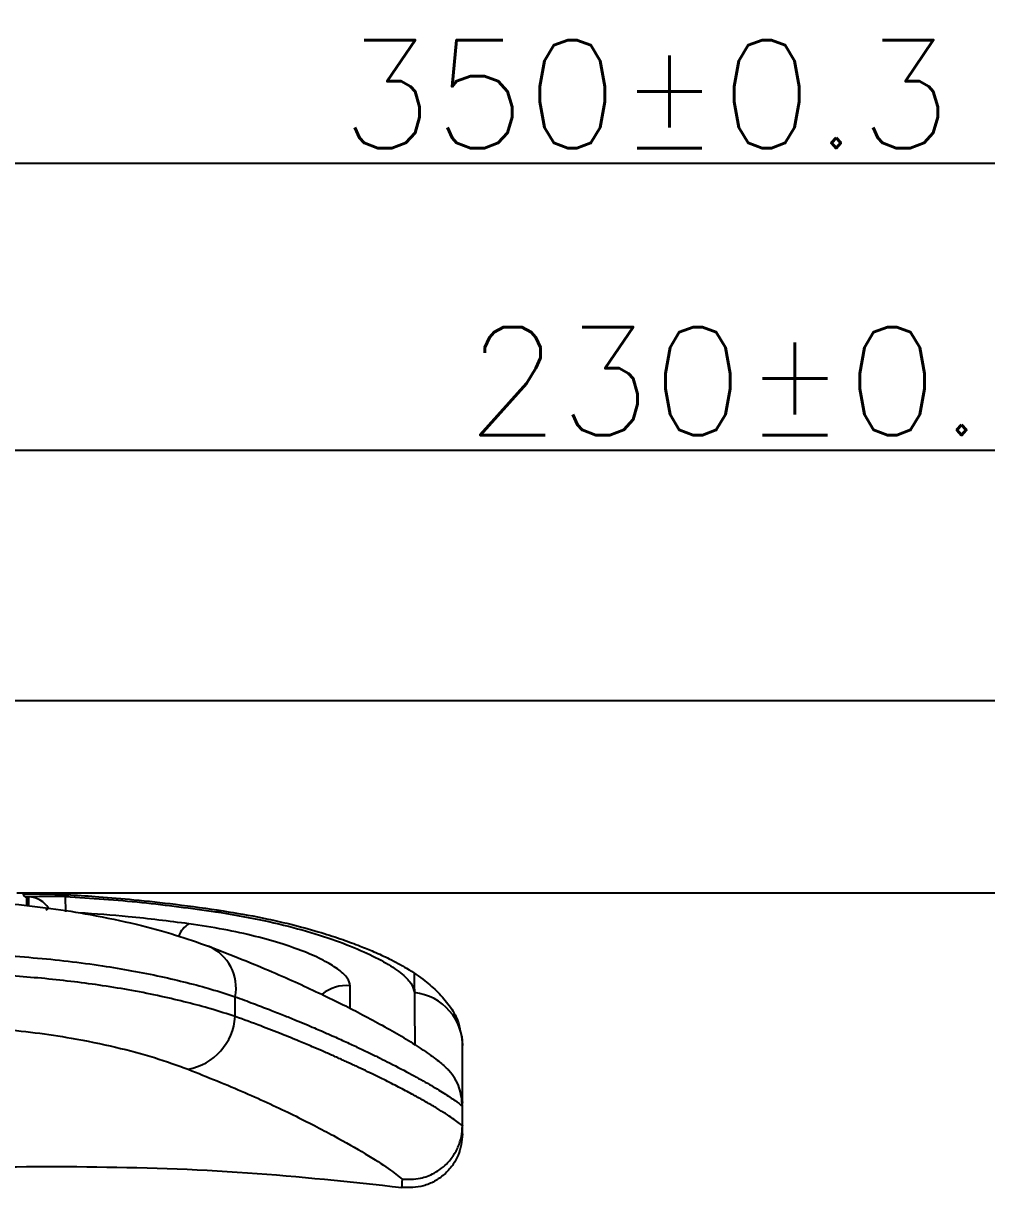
# Model space of a CAD drawing. Header units: inches. Extents: x 222 to 1062, y 91 to 685.
# Drawn here: x 756.7 to 819.1, y 494.5 to 570 of the extents above; entities that cross this region are included whole.
import ezdxf

# ---------------------------------------------------------------- set-up
doc = ezdxf.new("R2010")
doc.units = ezdxf.units.IN
doc.header["$MEASUREMENT"] = 0
doc.layers.get('0').update_dxf_attribs({"lineweight": 13})
doc.layers.get('Defpoints').update_dxf_attribs({"color": 3})
doc.layers.add('윤곽선', color=7, linetype='Continuous', lineweight=9)
doc.styles.get("Standard").update_dxf_attribs({"font": 'romans.shx', "bigfont": 'ghs.shx'})
doc.dimstyles.new('2-1사본 Standard', dxfattribs={"dimtxt": 2.5, "dimasz": 3, "dimexe": 1, "dimexo": 1, "dimgap": 1, "dimtad": 1, "dimdec": 1, "dimlfac": 2, "dimdsep": 46, "dimtxsty": 'Standard', "dimcen": 0.09, "dimclrd": 1, "dimclre": 1, "dimclrt": 2, "dimadec": 0, "dimazin": 0, "dimtfac": 1, "dimtdec": 1, "dimtmove": 0, "dimatfit": 3, "dimfxl": 0, "dimtolj": 1, "dimtzin": 0, "dimarcsym": 0})

# ---------------------------------------------------------------- blocks, each defined once
blk = doc.blocks.new('*D7')
at = {"layer": 'Defpoints', "color": 0}
for p in [(746.66, 542.291), (746.66, 525.93), (861.66, 525.93)]:
    blk.add_point(p, dxfattribs=at)
at = {"layer": '윤곽선', "color": 1, "lineweight": -2}
for p, q in [((746.66, 526.93), (746.66, 543.291)), ((861.66, 526.93), (861.66, 543.291)), ((858.66, 542.291), (749.66, 542.291))]:
    blk.add_line(p, q, dxfattribs=at)
at = {"layer": '윤곽선', "color": 1}
for points in [[(749.66, 542.791), (749.66, 541.791), (746.66, 542.291)], [(858.66, 541.791), (858.66, 542.791), (861.66, 542.291)]]:
    blk.add_solid(points, dxfattribs=at)
at = {"layer": '윤곽선', "color": 2, "insert": (805.215, 546.791), "char_height": 7, "attachment_point": 5}
blk.add_mtext('\\A1;230{\\Fromans,whtgtxt|c129;%%P0.2}', dxfattribs=at)
blk = doc.blocks.new('*D8')
at = {"layer": 'Defpoints', "color": 0}
for p in [(716.635, 560.896), (891.635, 526.589), (716.635, 522.865)]:
    blk.add_point(p, dxfattribs=at)
at = {"layer": '윤곽선', "color": 1, "lineweight": -2}
for p, q in [((716.635, 523.865), (716.635, 561.896)), ((891.635, 527.589), (891.635, 561.896)), ((888.635, 560.896), (719.635, 560.896))]:
    blk.add_line(p, q, dxfattribs=at)
at = {"layer": '윤곽선', "color": 1}
for points in [[(719.635, 561.396), (719.635, 560.396), (716.635, 560.896)], [(888.635, 560.396), (888.635, 561.396), (891.635, 560.896)]]:
    blk.add_solid(points, dxfattribs=at)
at = {"layer": '윤곽선', "color": 2, "insert": (797.083, 565.396), "char_height": 7, "attachment_point": 5}
blk.add_mtext('\\A1;350{\\Fromans,whtgtxt|c129;%%P0.3}', dxfattribs=at)

msp = doc.modelspace()

# ---------------------------------------------------------------- linework, layer by layer
at = {"color": 7, "linetype": 'Continuous', "lineweight": 25}
for p, q in [((724.635, 526.089), (891.635, 526.089)), ((891.635, 513.589), (756.26, 513.589)), ((891.635, 513.589), (756.26, 513.589)), ((756.715, 513.535), (759.754, 513.48)), ((756.715, 513.535), (759.754, 513.48)), ((757.036, 513.339), (756.91, 513.339)), ((757.036, 513.339), (756.91, 513.339)), ((759.441, 512.378), (759.422, 513.378)), ((759.441, 512.378), (759.422, 513.378)), ((770.425, 505.589), (770.425, 506.87)), ((770.425, 505.589), (770.425, 506.87)), ((785.108, 504.305), (785.16, 503.716)), ((785.108, 504.305), (785.16, 503.716)), ((785.16, 498.516), (785.16, 499.758)), ((785.16, 498.516), (785.16, 499.758)), ((781.236, 494.563), (781.236, 494.565)), ((781.236, 494.563), (781.236, 494.565))]:
    msp.add_line(p, q, dxfattribs=at)
at = {"color": 8, "linetype": 'Continuous', "lineweight": 25}
for p, q in [((756.824, 513.399), (759.422, 513.378)), ((756.824, 513.399), (759.422, 513.378)), ((756.91, 512.777), (756.91, 513.339)), ((756.91, 512.777), (756.91, 513.339)), ((757.036, 513.339), (757.036, 512.762)), ((757.036, 513.339), (757.036, 512.762)), ((777.887, 506.116), (777.878, 507.587)), ((777.887, 506.116), (777.878, 507.587))]:
    msp.add_line(p, q, dxfattribs=at)
at = {"color": 8, "linetype": 'Continuous', "lineweight": 25, "flags": 128}
for points in [[(759.422, 513.378), (759.651, 513.49), (759.755, 513.48)], [(759.422, 513.378), (759.651, 513.49), (759.755, 513.48)], [(758.335, 512.589), (758.322, 512.582), (758.285, 512.561), (758.225, 512.526), (758.154, 512.484)], [(758.335, 512.589), (758.322, 512.582), (758.285, 512.561), (758.225, 512.526), (758.154, 512.484)], [(769.156, 512.385), (769.492, 512.463), (769.651, 512.439)], [(769.156, 512.385), (769.492, 512.463), (769.651, 512.439)]]:
    msp.add_lwpolyline(points, dxfattribs=at)
at = {"color": 7, "linetype": 'Continuous', "lineweight": 25}
for centre, radius, start, end in [((756.91, 513.589), 0.25, 180, 270), ((756.91, 513.589), 0.25, 180, 270), ((757.036, 511.839), 1.5, 30, 90), ((757.036, 511.839), 1.5, 30, 90), ((766.7, 505.845), 3.734, 280.33732, 356.07901), ((766.7, 505.845), 3.734, 280.33732, 356.07901)]:
    msp.add_arc(centre, radius, start, end, dxfattribs=at)
at = {"color": 8, "linetype": 'Continuous', "lineweight": 25}
for centre, radius, start, end in [((768.297, 510.192), 1.656, 121.75659, 157.79304), ((768.297, 510.192), 1.656, 121.75659, 157.79304), ((767.531, 507.438), 2.948, 348.87991, 66.60871), ((767.531, 507.438), 2.948, 348.87991, 66.60871), ((777.659, 505.069), 2.528, 85.01803, 128.99954), ((777.659, 505.069), 2.528, 85.01803, 128.99954), ((781.693, 503.682), 3.472, 357.04261, 84.24235), ((781.693, 503.682), 3.472, 357.04261, 84.24235)]:
    msp.add_arc(centre, radius, start, end, dxfattribs=at)
at = {"color": 7, "linetype": 'Continuous', "lineweight": 25}
for points, knots in [([(759.754, 513.48), (760.363, 513.441), (761.739, 513.355), (764.009, 513.156), (766.714, 512.863), (768.621, 512.588), (769.65, 512.439)], [0, 0, 0, 0, 0.180164, 0.406784, 0.679905, 1, 1, 1, 1]), ([(759.754, 513.48), (760.363, 513.441), (761.739, 513.355), (764.009, 513.156), (766.714, 512.863), (768.621, 512.588), (769.65, 512.439)], [0, 0, 0, 0, 0.180164, 0.406784, 0.679905, 1, 1, 1, 1]), ([(749.442, 513.177), (750.531, 513.165), (752.669, 513.143), (755.683, 512.932), (758.471, 512.619), (761.279, 512.174), (764.01, 511.595), (766.591, 510.894), (768.007, 510.391), (768.701, 510.145)], [0, 0, 0, 0, 0.139795, 0.274493, 0.405573, 0.53319, 0.695634, 0.850765, 1, 1, 1, 1]), ([(749.442, 513.177), (750.531, 513.165), (752.669, 513.143), (755.683, 512.932), (758.471, 512.619), (761.279, 512.174), (764.01, 511.595), (766.591, 510.894), (768.007, 510.391), (768.701, 510.145)], [0, 0, 0, 0, 0.139795, 0.274493, 0.405573, 0.53319, 0.695634, 0.850765, 1, 1, 1, 1]), ([(759.422, 513.378), (761.083, 513.265), (764.401, 513.04), (767.572, 512.603), (769.156, 512.385)], [0, 0, 0, 0, 0.50035, 1, 1, 1, 1]), ([(759.422, 513.378), (761.083, 513.265), (764.401, 513.04), (767.572, 512.603), (769.156, 512.385)], [0, 0, 0, 0, 0.50035, 1, 1, 1, 1]), ([(769.156, 512.385), (770.108, 512.227), (771.998, 511.913), (774.517, 511.296), (776.736, 510.612), (778.61, 509.883), (780.113, 509.14), (781.203, 508.416), (781.906, 507.731), (781.996, 507.335), (782.041, 507.137), (782.041, 507.137), (782.041, 507.137), (782.041, 507.137), (782.041, 507.137), (782.041, 507.137), (782.041, 507.137)], [0, 0, 0, 0, 0.127579, 0.253453, 0.379062, 0.504281, 0.628388, 0.753016, 0.876366, 1, 1, 1, 1, 1, 1, 1.000011, 1.000011, 1.000011, 1.000011]), ([(769.156, 512.385), (770.108, 512.227), (771.998, 511.913), (774.517, 511.296), (776.736, 510.612), (778.61, 509.883), (780.113, 509.14), (781.203, 508.416), (781.906, 507.731), (781.996, 507.335), (782.041, 507.137), (782.041, 507.137), (782.041, 507.137), (782.041, 507.137), (782.041, 507.137), (782.041, 507.137), (782.041, 507.137)], [0, 0, 0, 0, 0.127579, 0.253453, 0.379062, 0.504281, 0.628388, 0.753016, 0.876366, 1, 1, 1, 1, 1, 1, 1.000011, 1.000011, 1.000011, 1.000011]), ([(769.65, 512.439), (770.505, 512.295), (772.123, 512.023), (774.224, 511.532), (775.958, 511.052), (777.358, 510.597), (778.486, 510.181), (779.454, 509.784), (780.483, 509.309), (781.622, 508.689), (782.69, 507.962), (783.618, 507.149), (784.349, 506.286), (784.862, 505.426), (784.973, 504.876), (785.02, 504.644), (785.02, 504.644), (785.02, 504.644), (785.02, 504.644), (785.055, 504.475), (785.089, 504.306), (785.123, 504.137)], [0, 0, 0, 0, 0.10661, 0.201691, 0.285901, 0.360065, 0.423935, 0.47869, 0.539837, 0.61249, 0.697847, 0.770301, 0.849618, 0.936234, 1, 1, 1, 1, 1, 1, 1.046231, 1.046231, 1.046231, 1.046231]), ([(769.65, 512.439), (770.505, 512.295), (772.123, 512.023), (774.224, 511.532), (775.958, 511.052), (777.358, 510.597), (778.486, 510.181), (779.454, 509.784), (780.483, 509.309), (781.622, 508.689), (782.69, 507.962), (783.618, 507.149), (784.349, 506.286), (784.862, 505.426), (784.973, 504.876), (785.02, 504.644), (785.02, 504.644), (785.02, 504.644), (785.02, 504.644), (785.055, 504.475), (785.089, 504.306), (785.123, 504.137)], [0, 0, 0, 0, 0.10661, 0.201691, 0.285901, 0.360065, 0.423935, 0.47869, 0.539837, 0.61249, 0.697847, 0.770301, 0.849618, 0.936234, 1, 1, 1, 1, 1, 1, 1.046231, 1.046231, 1.046231, 1.046231]), ([(777.878, 507.587), (777.841, 507.748), (777.767, 508.069), (777.199, 508.606), (776.311, 509.165), (775.093, 509.731), (773.569, 510.282), (771.764, 510.793), (769.721, 511.252), (768.192, 511.484), (767.425, 511.6)], [0, 0, 0, 0, 0.1248395, 0.2488304, 0.3731384, 0.4979321, 0.6225087, 0.7484077, 0.8737949, 1, 1, 1, 1]), ([(777.878, 507.587), (777.841, 507.748), (777.767, 508.069), (777.199, 508.606), (776.311, 509.165), (775.093, 509.731), (773.569, 510.282), (771.764, 510.793), (769.721, 511.252), (768.192, 511.484), (767.425, 511.6)], [0, 0, 0, 0, 0.1248395, 0.2488304, 0.3731384, 0.4979321, 0.6225087, 0.7484077, 0.8737949, 1, 1, 1, 1]), ([(750.371, 509.684), (751.149, 509.68), (752.726, 509.672), (755.05, 509.573), (757.362, 509.412), (759.639, 509.181), (761.77, 508.895), (763.773, 508.56), (765.601, 508.194), (767.31, 507.791), (768.938, 507.351), (769.91, 507.036), (770.425, 506.87)], [0, 0, 0, 0, 0.094623, 0.191844, 0.291727, 0.394335, 0.499722, 0.594764, 0.695997, 0.793055, 0.890428, 1, 1, 1, 1]), ([(750.371, 509.684), (751.149, 509.68), (752.726, 509.672), (755.05, 509.573), (757.362, 509.412), (759.639, 509.181), (761.77, 508.895), (763.773, 508.56), (765.601, 508.194), (767.31, 507.791), (768.938, 507.351), (769.91, 507.036), (770.425, 506.87)], [0, 0, 0, 0, 0.094623, 0.191844, 0.291727, 0.394335, 0.499722, 0.594764, 0.695997, 0.793055, 0.890428, 1, 1, 1, 1]), ([(768.701, 510.145), (769.44, 509.861), (770.882, 509.308), (772.806, 508.502), (774.508, 507.751), (776.037, 507.038), (777.422, 506.36), (778.75, 505.678), (780.027, 504.987), (781.272, 504.271), (782.415, 503.558), (783.397, 502.884), (783.821, 502.518), (784.035, 502.335)], [0, 0, 0, 0, 0.0910505, 0.1773951, 0.2592428, 0.3367675, 0.4169724, 0.4932714, 0.5784149, 0.6727269, 0.7761012, 0.8875365, 1, 1, 1, 1]), ([(768.701, 510.145), (769.44, 509.861), (770.882, 509.308), (772.806, 508.502), (774.508, 507.751), (776.037, 507.038), (777.422, 506.36), (778.75, 505.678), (780.027, 504.987), (781.272, 504.271), (782.415, 503.558), (783.397, 502.884), (783.821, 502.518), (784.035, 502.335)], [0, 0, 0, 0, 0.0910505, 0.1773951, 0.2592428, 0.3367675, 0.4169724, 0.4932714, 0.5784149, 0.6727269, 0.7761012, 0.8875365, 1, 1, 1, 1]), ([(770.425, 505.589), (769.913, 505.755), (768.946, 506.067), (767.324, 506.504), (765.617, 506.906), (763.785, 507.271), (761.321, 507.683), (758.193, 508.063), (754.343, 508.346), (751.675, 508.375), (750.371, 508.388)], [0, 0, 0, 0, 0.109023, 0.205939, 0.30305, 0.404737, 0.500181, 0.674308, 0.840821, 1, 1, 1, 1]), ([(770.425, 505.589), (769.913, 505.755), (768.946, 506.067), (767.324, 506.504), (765.617, 506.906), (763.785, 507.271), (761.321, 507.683), (758.193, 508.063), (754.343, 508.346), (751.675, 508.375), (750.371, 508.388)], [0, 0, 0, 0, 0.109023, 0.205939, 0.30305, 0.404737, 0.500181, 0.674308, 0.840821, 1, 1, 1, 1]), ([(770.425, 506.87), (770.824, 506.723), (771.587, 506.444), (772.627, 506.046), (773.534, 505.689), (774.314, 505.372), (774.977, 505.095), (775.532, 504.859), (776.105, 504.611), (776.796, 504.308), (777.602, 503.944), (778.411, 503.568), (779.149, 503.216), (779.818, 502.888), (780.762, 502.414), (781.88, 501.828), (783.052, 501.17), (783.992, 500.602), (784.721, 500.118), (785.015, 499.877), (785.16, 499.758)], [0, 0, 0, 0, 0.048406, 0.092439, 0.132101, 0.16739, 0.198307, 0.224852, 0.247024, 0.282748, 0.329484, 0.374394, 0.417479, 0.458739, 0.498176, 0.601615, 0.700684, 0.799948, 0.901041, 1, 1, 1, 1]), ([(770.425, 506.87), (770.824, 506.723), (771.587, 506.444), (772.627, 506.046), (773.534, 505.689), (774.314, 505.372), (774.977, 505.095), (775.532, 504.859), (776.105, 504.611), (776.796, 504.308), (777.602, 503.944), (778.411, 503.568), (779.149, 503.216), (779.818, 502.888), (780.762, 502.414), (781.88, 501.828), (783.052, 501.17), (783.992, 500.602), (784.721, 500.118), (785.015, 499.877), (785.16, 499.758)], [0, 0, 0, 0, 0.048406, 0.092439, 0.132101, 0.16739, 0.198307, 0.224852, 0.247024, 0.282748, 0.329484, 0.374394, 0.417479, 0.458739, 0.498176, 0.601615, 0.700684, 0.799948, 0.901041, 1, 1, 1, 1]), ([(785.16, 498.497), (785.075, 498.569), (784.903, 498.713), (784.531, 498.979), (784.069, 499.285), (783.521, 499.623), (782.892, 499.993), (782.182, 500.392), (781.365, 500.831), (780.452, 501.303), (779.425, 501.814), (778.587, 502.215), (777.989, 502.493), (777.694, 502.629), (777.389, 502.768), (777.074, 502.91), (776.749, 503.054), (776.414, 503.202), (775.974, 503.394), (775.362, 503.658), (774.498, 504.022), (773.395, 504.469), (772.031, 505.001), (770.985, 505.384), (770.425, 505.589)], [0, 0, 0, 0, 0.0616, 0.124031, 0.187304, 0.251429, 0.311465, 0.37321, 0.436668, 0.501845, 0.565396, 0.633597, 0.649547, 0.665732, 0.682151, 0.698805, 0.715694, 0.732817, 0.750174, 0.78189, 0.822731, 0.872696, 0.931786, 1, 1, 1, 1]), ([(785.16, 498.497), (785.075, 498.569), (784.903, 498.713), (784.531, 498.979), (784.069, 499.285), (783.521, 499.623), (782.892, 499.993), (782.182, 500.392), (781.365, 500.831), (780.452, 501.303), (779.425, 501.814), (778.587, 502.215), (777.989, 502.493), (777.694, 502.629), (777.389, 502.768), (777.074, 502.91), (776.749, 503.054), (776.414, 503.202), (775.974, 503.394), (775.362, 503.658), (774.498, 504.022), (773.395, 504.469), (772.031, 505.001), (770.985, 505.384), (770.425, 505.589)], [0, 0, 0, 0, 0.0616, 0.124031, 0.187304, 0.251429, 0.311465, 0.37321, 0.436668, 0.501845, 0.565396, 0.633597, 0.649547, 0.665732, 0.682151, 0.698805, 0.715694, 0.732817, 0.750174, 0.78189, 0.822731, 0.872696, 0.931786, 1, 1, 1, 1]), ([(749.662, 505.011), (750.578, 505.002), (752.403, 504.985), (755.009, 504.816), (757.487, 504.554), (760.086, 504.161), (762.709, 503.62), (765.271, 502.932), (766.668, 502.426), (767.37, 502.172)], [0, 0, 0, 0, 0.125015, 0.248847, 0.372609, 0.497323, 0.664665, 0.831623, 1, 1, 1, 1]), ([(749.662, 505.011), (750.578, 505.002), (752.403, 504.985), (755.009, 504.816), (757.487, 504.554), (760.086, 504.161), (762.709, 503.62), (765.271, 502.932), (766.668, 502.426), (767.37, 502.172)], [0, 0, 0, 0, 0.125015, 0.248847, 0.372609, 0.497323, 0.664665, 0.831623, 1, 1, 1, 1]), ([(785.16, 499.876), (785.16, 499.907), (785.16, 500.095), (785.16, 500.844), (785.16, 502.04), (785.16, 503.157), (785.16, 503.716)], [0, 0, 0, 0, 0.0626483, 0.3748509, 0.6871644, 1, 1, 1, 1]), ([(785.16, 499.876), (785.16, 499.907), (785.16, 500.095), (785.16, 500.844), (785.16, 502.04), (785.16, 503.157), (785.16, 503.716)], [0, 0, 0, 0, 0.0626483, 0.3748509, 0.6871644, 1, 1, 1, 1]), ([(767.37, 502.172), (768.634, 501.664), (771.157, 500.65), (774.274, 499.184), (776.893, 497.832), (778.949, 496.655), (780.473, 495.678), (780.985, 495.252), (781.24, 495.039)], [0, 0, 0, 0, 0.166487, 0.332183, 0.498081, 0.665257, 0.833332, 1, 1, 1, 1]), ([(767.37, 502.172), (768.634, 501.664), (771.157, 500.65), (774.274, 499.184), (776.893, 497.832), (778.949, 496.655), (780.473, 495.678), (780.985, 495.252), (781.24, 495.039)], [0, 0, 0, 0, 0.166487, 0.332183, 0.498081, 0.665257, 0.833332, 1, 1, 1, 1]), ([(785.16, 499.777), (785.12, 500.182), (785.035, 501.026), (784.553, 501.787), (784.185, 502.197), (784.096, 502.27), (784.027, 502.326)], [0, 0, 0, 0, 0.42208, 0.880064, 0.907198, 1, 1, 1, 1]), ([(785.16, 499.777), (785.12, 500.182), (785.035, 501.026), (784.553, 501.787), (784.185, 502.197), (784.096, 502.27), (784.027, 502.326)], [0, 0, 0, 0, 0.42208, 0.880064, 0.907198, 1, 1, 1, 1]), ([(785.153, 500.051), (785.152, 500.026), (785.152, 499.982), (785.143, 499.997), (785.139, 500.003)], [0, 0, 0, 0, 0.575728, 1, 1, 1, 1]), ([(785.153, 500.051), (785.152, 500.026), (785.152, 499.982), (785.143, 499.997), (785.139, 500.003)], [0, 0, 0, 0, 0.575728, 1, 1, 1, 1]), ([(785.16, 499.758), (785.16, 499.762), (785.16, 499.768), (785.16, 499.774), (785.16, 499.777)], [0, 0, 0, 0, 0.560206, 1, 1, 1, 1]), ([(785.16, 499.758), (785.16, 499.762), (785.16, 499.768), (785.16, 499.774), (785.16, 499.777)], [0, 0, 0, 0, 0.560206, 1, 1, 1, 1]), ([(781.24, 495.039), (781.643, 495.031), (782.362, 495.017), (783.225, 495.358), (783.698, 495.663), (783.901, 495.829), (783.953, 495.875), (783.968, 495.887), (783.972, 495.891), (784.166, 496.061), (784.512, 496.442), (784.886, 497.098), (785.116, 497.794), (785.146, 498.267), (785.16, 498.497)], [0, 0, 0, 0, 0.203577, 0.363038, 0.463347, 0.489599, 0.49667, 0.49869, 0.499319, 0.499696, 0.63013, 0.758805, 0.882851, 1, 1, 1, 1]), ([(781.24, 495.039), (781.643, 495.031), (782.362, 495.017), (783.225, 495.358), (783.698, 495.663), (783.901, 495.829), (783.953, 495.875), (783.968, 495.887), (783.972, 495.891), (784.166, 496.061), (784.512, 496.442), (784.886, 497.098), (785.116, 497.794), (785.146, 498.267), (785.16, 498.497)], [0, 0, 0, 0, 0.203577, 0.363038, 0.463347, 0.489599, 0.49667, 0.49869, 0.499319, 0.499696, 0.63013, 0.758805, 0.882851, 1, 1, 1, 1]), ([(785.16, 498.516), (785.16, 498.512), (785.16, 498.506), (785.16, 498.5), (785.16, 498.497)], [0, 0, 0, 0, 0.5597, 1, 1, 1, 1]), ([(785.16, 498.012), (785.16, 498.017), (785.16, 498.028), (785.16, 498.333), (785.16, 498.516)], [0, 0, 0, 0, 0.40142, 1, 1, 1, 1]), ([(785.16, 498.516), (785.16, 498.512), (785.16, 498.506), (785.16, 498.5), (785.16, 498.497)], [0, 0, 0, 0, 0.5597, 1, 1, 1, 1]), ([(785.16, 498.012), (785.16, 498.017), (785.16, 498.028), (785.16, 498.333), (785.16, 498.516)], [0, 0, 0, 0, 0.40142, 1, 1, 1, 1]), ([(785.16, 497.974), (785.106, 497.503), (785.024, 496.776), (784.522, 495.912), (784, 495.329), (783.358, 494.882), (782.441, 494.488), (781.709, 494.495), (781.235, 494.499)], [0, 0, 0, 0, 0.237944, 0.36737, 0.499973, 0.632581, 0.762015, 1, 1, 1, 1]), ([(785.16, 497.974), (785.106, 497.503), (785.024, 496.776), (784.522, 495.912), (784, 495.329), (783.358, 494.882), (782.441, 494.488), (781.709, 494.495), (781.235, 494.499)], [0, 0, 0, 0, 0.237944, 0.36737, 0.499973, 0.632581, 0.762015, 1, 1, 1, 1]), ([(781.228, 494.488), (777.893, 494.848), (771.104, 495.581), (760.808, 495.893), (753.71, 495.834), (750.099, 495.587), (749.948, 495.576)], [0, 0, 0, 0, 0.321058, 0.653525, 0.985521, 1, 1, 1, 1]), ([(781.228, 494.488), (777.893, 494.848), (771.104, 495.581), (760.808, 495.893), (753.71, 495.834), (750.099, 495.587), (749.948, 495.576)], [0, 0, 0, 0, 0.321058, 0.653525, 0.985521, 1, 1, 1, 1])]:
    msp.add_open_spline(points, degree=3, knots=knots, dxfattribs=at)
at = {"color": 8, "linetype": 'Continuous', "lineweight": 25}
for points, knots in [([(767.425, 511.6), (766.123, 511.767), (763.794, 512.065), (761.367, 512.235), (760.296, 512.311)], [0, 0, 0, 0, 0.5587905, 1, 1, 1, 1]), ([(767.425, 511.6), (766.123, 511.767), (763.794, 512.065), (761.367, 512.235), (760.296, 512.311)], [0, 0, 0, 0, 0.5587905, 1, 1, 1, 1]), ([(782.029, 508.402), (782.033, 507.98), (782.037, 507.559), (782.041, 507.137), (782.048, 506.394), (782.061, 504.966), (782.069, 504.152), (782.072, 503.762)], [-0.295439, -0.295439, -0.295439, -0.295439, 0, 0, 0, 0.520352, 1, 1, 1, 1]), ([(782.029, 508.402), (782.033, 507.98), (782.037, 507.559), (782.041, 507.137), (782.048, 506.394), (782.061, 504.966), (782.069, 504.152), (782.072, 503.762)], [-0.295439, -0.295439, -0.295439, -0.295439, 0, 0, 0, 0.520352, 1, 1, 1, 1]), ([(781.24, 495.039), (781.238, 494.782), (781.235, 494.456), (781.235, 494.544), (781.236, 494.563)], [0, 0, 0, 0, 0.789601, 1, 1, 1, 1]), ([(781.24, 495.039), (781.238, 494.782), (781.235, 494.456), (781.235, 494.544), (781.236, 494.563)], [0, 0, 0, 0, 0.789601, 1, 1, 1, 1])]:
    msp.add_open_spline(points, degree=3, knots=knots, dxfattribs=at)

# ---------------------------------------------------------------- dimensions: what is measured, and where the dimension line sits
at = {"layer": '윤곽선'}
for base, p1, p2, text, picture, middle in [((716.635, 560.896), (891.635, 526.589), (716.635, 522.865), '<>{\\Fromans,whtgtxt|c129;%%P0.3}', '*D8', (797.083, 560.896)), ((746.66, 542.291), (861.66, 525.93), (746.66, 525.93), '<>{\\Fromans,whtgtxt|c129;%%P0.2}', '*D7', (805.215, 542.291))]:
    dim = msp.add_linear_dim(base=base, p1=p1, p2=p2, angle=180, text=text, dimstyle='2-1사본 Standard', override={"dimtxt": 7}, dxfattribs=at)
    dim.commit()
    dim.dimension.update_dxf_attribs({"geometry": picture, "text_midpoint": middle, "dimtype": 160})

doc.saveas('drawing.dxf')
